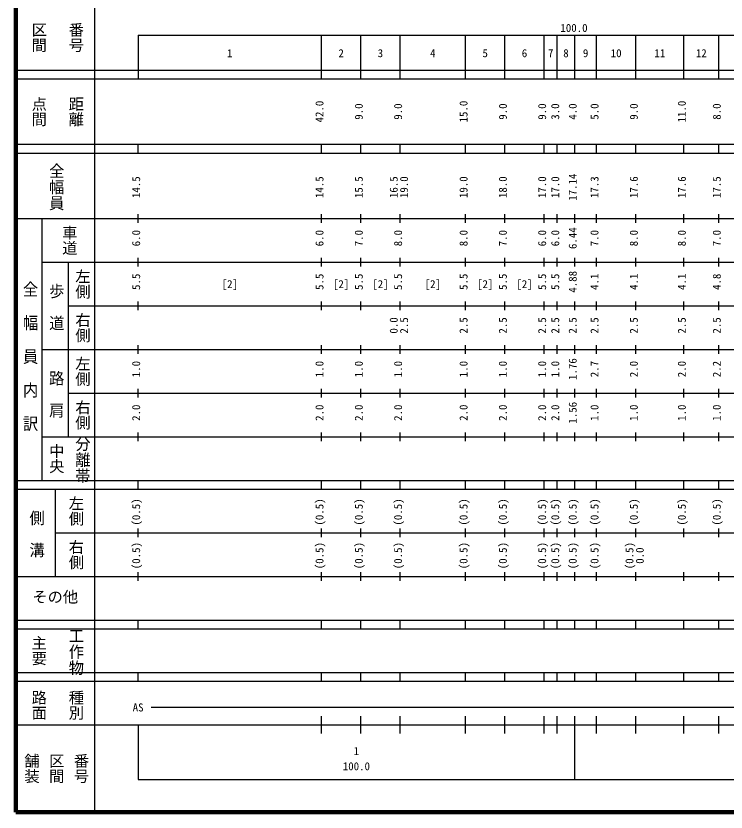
# Model space of a CAD drawing. Units: millimetres on the paper. Extents: x 40 to 680, y 20 to 380.
# Drawn here: x 40 to 202.7, y 20 to 202.4 of the extents above; entities that cross this region are included whole.
import ezdxf
from ezdxf.enums import TextEntityAlignment as Align

# ---------------------------------------------------------------- set-up
doc = ezdxf.new("R2010")
doc.units = ezdxf.units.MM
doc.layers.add('M-TTL', color=2, linetype='Continuous', lineweight=140)
doc.layers.add('M-TTL-BAND', color=7, linetype='Continuous', lineweight=25)
doc.styles.add('@ＭＳ ゴシック', font='')
doc.styles.add('ＭＳ ゴシック', font='')
doc.styles.get('@ＭＳ ゴシック').set_extended_font_data('@MS Gothic')
doc.styles.get('ＭＳ ゴシック').set_extended_font_data('MS Gothic')

msp = doc.modelspace()

# ---------------------------------------------------------------- linework, layer by layer
at = {"layer": 'M-TTL'}
for p, q in [((40, 380), (40, 20)), ((40, 20), (680, 20))]:
    msp.add_line(p, q, dxfattribs=at)
at = {"layer": 'M-TTL-BAND'}
for p, q in [((58, 370), (58, 20)), ((68, 198), (579, 198)), ((68, 198), (68, 188)), ((110, 188), (110, 198)), ((119, 188), (119, 198)), ((128, 188), (128, 198)), ((143, 188), (143, 198)), ((152, 188), (152, 198)), ((161, 188), (161, 198)), ((164, 188), (164, 198)), ((168, 188), (168, 198)), ((173, 188), (173, 198)), ((182, 188), (182, 198)), ((193, 188), (193, 198)), ((201, 188), (201, 198)), ((40, 190), (579, 190)), ((40, 188), (579, 188)), ((40, 173), (579, 173)), ((68, 171), (68, 173)), ((110, 171), (110, 173)), ((119, 171), (119, 173)), ((128, 171), (128, 173)), ((143, 171), (143, 173)), ((152, 171), (152, 173)), ((161, 171), (161, 173)), ((164, 171), (164, 173)), ((168, 171), (168, 173)), ((173, 171), (173, 173)), ((182, 171), (182, 173)), ((193, 171), (193, 173)), ((201, 171), (201, 173)), ((40, 171), (579, 171)), ((68, 155), (68, 157)), ((110, 155), (110, 157)), ((119, 155), (119, 157)), ((128, 155), (128, 157)), ((143, 155), (143, 157)), ((152, 155), (152, 157)), ((161, 155), (161, 157)), ((164, 155), (164, 157)), ((168, 155), (168, 157)), ((173, 155), (173, 157)), ((182, 155), (182, 157)), ((193, 155), (193, 157)), ((201, 155), (201, 157)), ((40, 156), (579, 156)), ((46, 96), (46, 156)), ((46, 146), (579, 146)), ((52, 146), (52, 106)), ((68, 145), (68, 147)), ((110, 145), (110, 147)), ((119, 145), (119, 147)), ((128, 145), (128, 147)), ((143, 145), (143, 147)), ((152, 145), (152, 147)), ((161, 145), (161, 147)), ((164, 145), (164, 147)), ((168, 145), (168, 147)), ((173, 145), (173, 147)), ((182, 145), (182, 147)), ((193, 145), (193, 147)), ((201, 145), (201, 147)), ((68, 135), (68, 137)), ((110, 135), (110, 137)), ((119, 135), (119, 137)), ((128, 135), (128, 137)), ((143, 135), (143, 137)), ((152, 135), (152, 137)), ((161, 135), (161, 137)), ((164, 135), (164, 137)), ((168, 135), (168, 137)), ((173, 135), (173, 137)), ((182, 135), (182, 137)), ((193, 135), (193, 137)), ((201, 135), (201, 137)), ((52, 136), (579, 136)), ((46, 126), (579, 126)), ((68, 125), (68, 127)), ((110, 125), (110, 127)), ((119, 125), (119, 127)), ((128, 125), (128, 127)), ((143, 125), (143, 127)), ((152, 125), (152, 127)), ((161, 125), (161, 127)), ((164, 125), (164, 127)), ((168, 125), (168, 127)), ((173, 125), (173, 127)), ((182, 125), (182, 127)), ((193, 125), (193, 127)), ((201, 125), (201, 127)), ((68, 115), (68, 117)), ((110, 115), (110, 117)), ((119, 115), (119, 117)), ((128, 115), (128, 117)), ((143, 115), (143, 117)), ((152, 115), (152, 117)), ((161, 115), (161, 117)), ((164, 115), (164, 117)), ((168, 115), (168, 117)), ((173, 115), (173, 117)), ((182, 115), (182, 117)), ((193, 115), (193, 117)), ((201, 115), (201, 117)), ((52, 116), (579, 116)), ((46, 106), (579, 106)), ((68, 105), (68, 107)), ((110, 105), (110, 107)), ((119, 105), (119, 107)), ((128, 105), (128, 107)), ((143, 105), (143, 107)), ((152, 105), (152, 107)), ((161, 105), (161, 107)), ((164, 105), (164, 107)), ((168, 105), (168, 107)), ((173, 105), (173, 107)), ((182, 105), (182, 107)), ((193, 105), (193, 107)), ((201, 105), (201, 107)), ((40, 96), (579, 96)), ((68, 94), (68, 96)), ((110, 94), (110, 96)), ((119, 94), (119, 96)), ((128, 94), (128, 96)), ((143, 94), (143, 96)), ((152, 94), (152, 96)), ((161, 94), (161, 96)), ((164, 94), (164, 96)), ((168, 94), (168, 96)), ((173, 94), (173, 96)), ((182, 94), (182, 96)), ((193, 94), (193, 96)), ((201, 94), (201, 96)), ((40, 94), (579, 94)), ((49, 94), (49, 74)), ((49, 84), (579, 84)), ((68, 83), (68, 85)), ((110, 83), (110, 85)), ((119, 83), (119, 85)), ((128, 83), (128, 85)), ((143, 83), (143, 85)), ((152, 83), (152, 85)), ((161, 83), (161, 85)), ((164, 83), (164, 85)), ((168, 83), (168, 85)), ((173, 83), (173, 85)), ((182, 83), (182, 85)), ((193, 83), (193, 85)), ((201, 83), (201, 85)), ((68, 73), (68, 75)), ((110, 73), (110, 75)), ((119, 73), (119, 75)), ((128, 73), (128, 75)), ((143, 73), (143, 75)), ((152, 73), (152, 75)), ((161, 73), (161, 75)), ((164, 73), (164, 75)), ((168, 73), (168, 75)), ((173, 73), (173, 75)), ((182, 73), (182, 75)), ((193, 73), (193, 75)), ((201, 73), (201, 75)), ((40, 74), (579, 74)), ((40, 64), (579, 64)), ((68, 62), (68, 64)), ((110, 62), (110, 64)), ((119, 62), (119, 64)), ((128, 62), (128, 64)), ((143, 62), (143, 64)), ((152, 62), (152, 64)), ((161, 62), (161, 64)), ((164, 62), (164, 64)), ((168, 62), (168, 64)), ((173, 62), (173, 64)), ((182, 62), (182, 64)), ((193, 62), (193, 64)), ((201, 62), (201, 64)), ((40, 62), (579, 62)), ((40, 52), (579, 52)), ((68, 50), (68, 52)), ((110, 50), (110, 52)), ((119, 50), (119, 52)), ((128, 50), (128, 52)), ((143, 50), (143, 52)), ((152, 50), (152, 52)), ((161, 50), (161, 52)), ((164, 50), (164, 52)), ((168, 50), (168, 52)), ((173, 50), (173, 52)), ((182, 50), (182, 52)), ((193, 50), (193, 52)), ((201, 50), (201, 52)), ((40, 50), (579, 50)), ((71, 44), (516, 44)), ((110, 38), (110, 42)), ((119, 38), (119, 42)), ((128, 38), (128, 42)), ((143, 38), (143, 42)), ((152, 38), (152, 42)), ((161, 38), (161, 42)), ((164, 38), (164, 42)), ((168, 27.5), (168, 42)), ((173, 38), (173, 42)), ((182, 38), (182, 42)), ((193, 38), (193, 42)), ((201, 38), (201, 42)), ((40, 40), (579, 40)), ((68, 40), (68, 27.5)), ((68, 27.5), (579, 27.5))]:
    msp.add_line(p, q, dxfattribs=at)

# ---------------------------------------------------------------- texts
for s, height, rotation, style, p in [('番号', 2.566, 270, '@ＭＳ ゴシック', (51.75, 201)), ('区間', 2.566, 270, '@ＭＳ ゴシック', (43.25, 201)), ('点間', 2.566, 270, '@ＭＳ ゴシック', (43.25, 184)), ('距離', 2.566, 270, '@ＭＳ ゴシック', (51.75, 184)), ('42.0', 1.833, 90, 'ＭＳ ゴシック', (111, 178)), ('15.0', 1.833, 90, 'ＭＳ ゴシック', (144, 178)), ('11.0', 1.833, 90, 'ＭＳ ゴシック', (194, 178)), ('9.0', 1.833, 90, 'ＭＳ ゴシック', (120, 178.625)), ('9.0', 1.833, 90, 'ＭＳ ゴシック', (129, 178.625)), ('9.0', 1.833, 90, 'ＭＳ ゴシック', (153, 178.625)), ('9.0', 1.833, 90, 'ＭＳ ゴシック', (162, 178.625)), ('3.0', 1.833, 90, 'ＭＳ ゴシック', (165, 178.625)), ('4.0', 1.833, 90, 'ＭＳ ゴシック', (169, 178.625)), ('5.0', 1.833, 90, 'ＭＳ ゴシック', (174, 178.625)), ('9.0', 1.833, 90, 'ＭＳ ゴシック', (183, 178.625)), ('8.0', 1.833, 90, 'ＭＳ ゴシック', (202, 178.625)), ('17.14', 1.833, 90, 'ＭＳ ゴシック', (169, 160.049)), ('14.5', 1.833, 90, 'ＭＳ ゴシック', (69, 160.674)), ('14.5', 1.833, 90, 'ＭＳ ゴシック', (111, 160.674)), ('15.5', 1.833, 90, 'ＭＳ ゴシック', (120, 160.674)), ('16.5', 1.833, 90, 'ＭＳ ゴシック', (128, 160.674)), ('19.0', 1.833, 90, 'ＭＳ ゴシック', (130.37, 160.674)), ('19.0', 1.833, 90, 'ＭＳ ゴシック', (144, 160.674)), ('18.0', 1.833, 90, 'ＭＳ ゴシック', (153, 160.674)), ('17.0', 1.833, 90, 'ＭＳ ゴシック', (162, 160.674)), ('17.0', 1.833, 90, 'ＭＳ ゴシック', (165, 160.674)), ('17.3', 1.833, 90, 'ＭＳ ゴシック', (174, 160.674)), ('17.6', 1.833, 90, 'ＭＳ ゴシック', (183, 160.674)), ('17.6', 1.833, 90, 'ＭＳ ゴシック', (194, 160.674)), ('17.5', 1.833, 90, 'ＭＳ ゴシック', (202, 160.674)), ('車道', 2.566, 270, '@ＭＳ ゴシック', (50.25, 154.5)), ('6.0', 1.833, 90, 'ＭＳ ゴシック', (69, 149.625)), ('6.0', 1.833, 90, 'ＭＳ ゴシック', (111, 149.625)), ('7.0', 1.833, 90, 'ＭＳ ゴシック', (120, 149.625)), ('8.0', 1.833, 90, 'ＭＳ ゴシック', (129, 149.625)), ('8.0', 1.833, 90, 'ＭＳ ゴシック', (144, 149.625)), ('7.0', 1.833, 90, 'ＭＳ ゴシック', (153, 149.625)), ('6.0', 1.833, 90, 'ＭＳ ゴシック', (162, 149.625)), ('6.0', 1.833, 90, 'ＭＳ ゴシック', (165, 149.625)), ('6.44', 1.833, 90, 'ＭＳ ゴシック', (169, 149)), ('7.0', 1.833, 90, 'ＭＳ ゴシック', (174, 149.625)), ('8.0', 1.833, 90, 'ＭＳ ゴシック', (183, 149.625)), ('8.0', 1.833, 90, 'ＭＳ ゴシック', (194, 149.625)), ('7.0', 1.833, 90, 'ＭＳ ゴシック', (202, 149.625)), ('左側', 2.566, 270, '@ＭＳ ゴシック', (53.25, 144.5)), ('5.5', 1.833, 90, 'ＭＳ ゴシック', (69, 139.625)), ('5.5', 1.833, 90, 'ＭＳ ゴシック', (111, 139.625)), ('5.5', 1.833, 90, 'ＭＳ ゴシック', (120, 139.625)), ('5.5', 1.833, 90, 'ＭＳ ゴシック', (129, 139.625)), ('5.5', 1.833, 90, 'ＭＳ ゴシック', (144, 139.625)), ('5.5', 1.833, 90, 'ＭＳ ゴシック', (153, 139.625)), ('5.5', 1.833, 90, 'ＭＳ ゴシック', (162, 139.625)), ('5.5', 1.833, 90, 'ＭＳ ゴシック', (165, 139.625)), ('4.88', 1.833, 90, 'ＭＳ ゴシック', (169, 139)), ('4.1', 1.833, 90, 'ＭＳ ゴシック', (174, 139.625)), ('4.1', 1.833, 90, 'ＭＳ ゴシック', (183, 139.625)), ('4.1', 1.833, 90, 'ＭＳ ゴシック', (194, 139.625)), ('4.8', 1.833, 90, 'ＭＳ ゴシック', (202, 139.625)), ('右側', 2.566, 270, '@ＭＳ ゴシック', (53.25, 134.5)), ('0.0', 1.833, 90, 'ＭＳ ゴシック', (128, 129.625)), ('2.5', 1.833, 90, 'ＭＳ ゴシック', (130.37, 129.625)), ('2.5', 1.833, 90, 'ＭＳ ゴシック', (144, 129.625)), ('2.5', 1.833, 90, 'ＭＳ ゴシック', (153, 129.625)), ('2.5', 1.833, 90, 'ＭＳ ゴシック', (162, 129.625)), ('2.5', 1.833, 90, 'ＭＳ ゴシック', (165, 129.625)), ('2.5', 1.833, 90, 'ＭＳ ゴシック', (169, 129.625)), ('2.5', 1.833, 90, 'ＭＳ ゴシック', (174, 129.625)), ('2.5', 1.833, 90, 'ＭＳ ゴシック', (183, 129.625)), ('2.5', 1.833, 90, 'ＭＳ ゴシック', (194, 129.625)), ('2.5', 1.833, 90, 'ＭＳ ゴシック', (202, 129.625)), ('左側', 2.566, 270, '@ＭＳ ゴシック', (53.25, 124.5)), ('1.0', 1.833, 90, 'ＭＳ ゴシック', (69, 119.625)), ('1.0', 1.833, 90, 'ＭＳ ゴシック', (111, 119.625)), ('1.0', 1.833, 90, 'ＭＳ ゴシック', (120, 119.625)), ('1.0', 1.833, 90, 'ＭＳ ゴシック', (129, 119.625)), ('1.0', 1.833, 90, 'ＭＳ ゴシック', (144, 119.625)), ('1.0', 1.833, 90, 'ＭＳ ゴシック', (153, 119.625)), ('1.0', 1.833, 90, 'ＭＳ ゴシック', (162, 119.625)), ('1.0', 1.833, 90, 'ＭＳ ゴシック', (165, 119.625)), ('1.76', 1.833, 90, 'ＭＳ ゴシック', (169, 119)), ('2.7', 1.833, 90, 'ＭＳ ゴシック', (174, 119.625)), ('2.0', 1.833, 90, 'ＭＳ ゴシック', (183, 119.625)), ('2.0', 1.833, 90, 'ＭＳ ゴシック', (194, 119.625)), ('2.2', 1.833, 90, 'ＭＳ ゴシック', (202, 119.625)), ('右側', 2.566, 270, '@ＭＳ ゴシック', (53.25, 114.5)), ('2.0', 1.833, 90, 'ＭＳ ゴシック', (69, 109.625)), ('2.0', 1.833, 90, 'ＭＳ ゴシック', (111, 109.625)), ('2.0', 1.833, 90, 'ＭＳ ゴシック', (120, 109.625)), ('2.0', 1.833, 90, 'ＭＳ ゴシック', (129, 109.625)), ('2.0', 1.833, 90, 'ＭＳ ゴシック', (144, 109.625)), ('2.0', 1.833, 90, 'ＭＳ ゴシック', (153, 109.625)), ('2.0', 1.833, 90, 'ＭＳ ゴシック', (162, 109.625)), ('2.0', 1.833, 90, 'ＭＳ ゴシック', (165, 109.625)), ('1.56', 1.833, 90, 'ＭＳ ゴシック', (169, 109)), ('1.0', 1.833, 90, 'ＭＳ ゴシック', (174, 109.625)), ('1.0', 1.833, 90, 'ＭＳ ゴシック', (183, 109.625)), ('1.0', 1.833, 90, 'ＭＳ ゴシック', (194, 109.625)), ('1.0', 1.833, 90, 'ＭＳ ゴシック', (202, 109.625)), ('中央', 2.566, 270, '@ＭＳ ゴシック', (47.25, 104.5)), ('左側', 2.566, 270, '@ＭＳ ゴシック', (51.75, 92.5)), ('(0.5)', 1.833, 90, 'ＭＳ ゴシック', (69, 85.639)), ('(0.5)', 1.833, 90, 'ＭＳ ゴシック', (111, 85.639)), ('(0.5)', 1.833, 90, 'ＭＳ ゴシック', (120, 85.639)), ('(0.5)', 1.833, 90, 'ＭＳ ゴシック', (129, 85.639)), ('(0.5)', 1.833, 90, 'ＭＳ ゴシック', (144, 85.639)), ('(0.5)', 1.833, 90, 'ＭＳ ゴシック', (153, 85.639)), ('(0.5)', 1.833, 90, 'ＭＳ ゴシック', (162, 85.639)), ('(0.5)', 1.833, 90, 'ＭＳ ゴシック', (165, 85.639)), ('(0.5)', 1.833, 90, 'ＭＳ ゴシック', (169, 85.639)), ('(0.5)', 1.833, 90, 'ＭＳ ゴシック', (174, 85.639)), ('(0.5)', 1.833, 90, 'ＭＳ ゴシック', (183, 85.639)), ('(0.5)', 1.833, 90, 'ＭＳ ゴシック', (194, 85.639)), ('(0.5)', 1.833, 90, 'ＭＳ ゴシック', (202, 85.639)), ('右側', 2.566, 270, '@ＭＳ ゴシック', (51.75, 82.5)), ('(0.5)', 1.833, 90, 'ＭＳ ゴシック', (69, 75.639)), ('(0.5)', 1.833, 90, 'ＭＳ ゴシック', (111, 75.639)), ('(0.5)', 1.833, 90, 'ＭＳ ゴシック', (120, 75.639)), ('(0.5)', 1.833, 90, 'ＭＳ ゴシック', (129, 75.639)), ('(0.5)', 1.833, 90, 'ＭＳ ゴシック', (144, 75.639)), ('(0.5)', 1.833, 90, 'ＭＳ ゴシック', (153, 75.639)), ('(0.5)', 1.833, 90, 'ＭＳ ゴシック', (162, 75.639)), ('(0.5)', 1.833, 90, 'ＭＳ ゴシック', (165, 75.639)), ('(0.5)', 1.833, 90, 'ＭＳ ゴシック', (169, 75.639)), ('(0.5)', 1.833, 90, 'ＭＳ ゴシック', (174, 75.639)), ('(0.5)', 1.833, 90, 'ＭＳ ゴシック', (182, 75.639)), ('0.0', 1.833, 90, 'ＭＳ ゴシック', (184.37, 76.889)), ('主要', 2.566, 270, '@ＭＳ ゴシック', (43.25, 60.5)), ('路面', 2.566, 270, '@ＭＳ ゴシック', (43.25, 48)), ('種別', 2.566, 270, '@ＭＳ ゴシック', (51.75, 48)), ('舗装', 2.566, 270, '@ＭＳ ゴシック', (41.583, 33.5)), ('区間', 2.566, 270, '@ＭＳ ゴシック', (47.25, 33.5)), ('番号', 2.566, 270, '@ＭＳ ゴシック', (52.917, 33.5))]:
    msp.add_text(s, height=height, rotation=rotation, dxfattribs=dict(at, style=style)).set_placement(p, align=Align.BOTTOM_LEFT)
at = {"layer": 'M-TTL-BAND', "style": 'ＭＳ ゴシック'}
for s, height, p in [('100.0', 1.833, (164.719, 198.195)), ('1', 1.833, (88.375, 192.405)), ('2', 1.833, (113.875, 192.405)), ('3', 1.833, (122.875, 192.405)), ('4', 1.833, (134.875, 192.405)), ('5', 1.833, (146.875, 192.405)), ('6', 1.833, (155.875, 192.405)), ('7', 1.833, (161.875, 192.405)), ('8', 1.833, (165.375, 192.405)), ('9', 1.833, (169.875, 192.405)), ('10', 1.833, (176.25, 192.405)), ('11', 1.833, (186.25, 192.405)), ('12', 1.833, (195.75, 192.405)), ('[2]', 1.833, (87.125, 139.5)), ('[2]', 1.833, (112.625, 139.5)), ('[2]', 1.833, (121.625, 139.5)), ('[2]', 1.833, (133.625, 139.5)), ('[2]', 1.833, (145.625, 139.5)), ('[2]', 1.833, (154.625, 139.5)), ('その他', 2.566, (43.75, 67.25)), ('AS', 1.833, (66.75, 42.5)), ('1', 1.833, (117.375, 32.523)), ('100.0', 1.833, (114.875, 29.033))]:
    msp.add_text(s, height=height, dxfattribs=at).set_placement(p, align=Align.BOTTOM_LEFT)
at = {"layer": 'M-TTL-BAND', "style": '@ＭＳ ゴシック'}
for s, width, p in [('全幅員', 1.05, (47.25, 168.75)), ('全\u3000幅\u3000員\u3000内\u3000訳', 1.1, (41.25, 141.75)), ('歩\u3000道', 1.05, (47.25, 141.25)), ('路\u3000肩', 1.05, (47.25, 121.25)), ('分離帯', 1.05, (53.25, 106.25)), ('側\u3000溝', 1.05, (42.75, 89.25)), ('工作物', 1.05, (51.75, 62.25))]:
    msp.add_text(s, height=2.566, rotation=270, dxfattribs=dict(at, width=width)).set_placement(p, align=Align.BOTTOM_LEFT)

doc.saveas('drawing.dxf')
